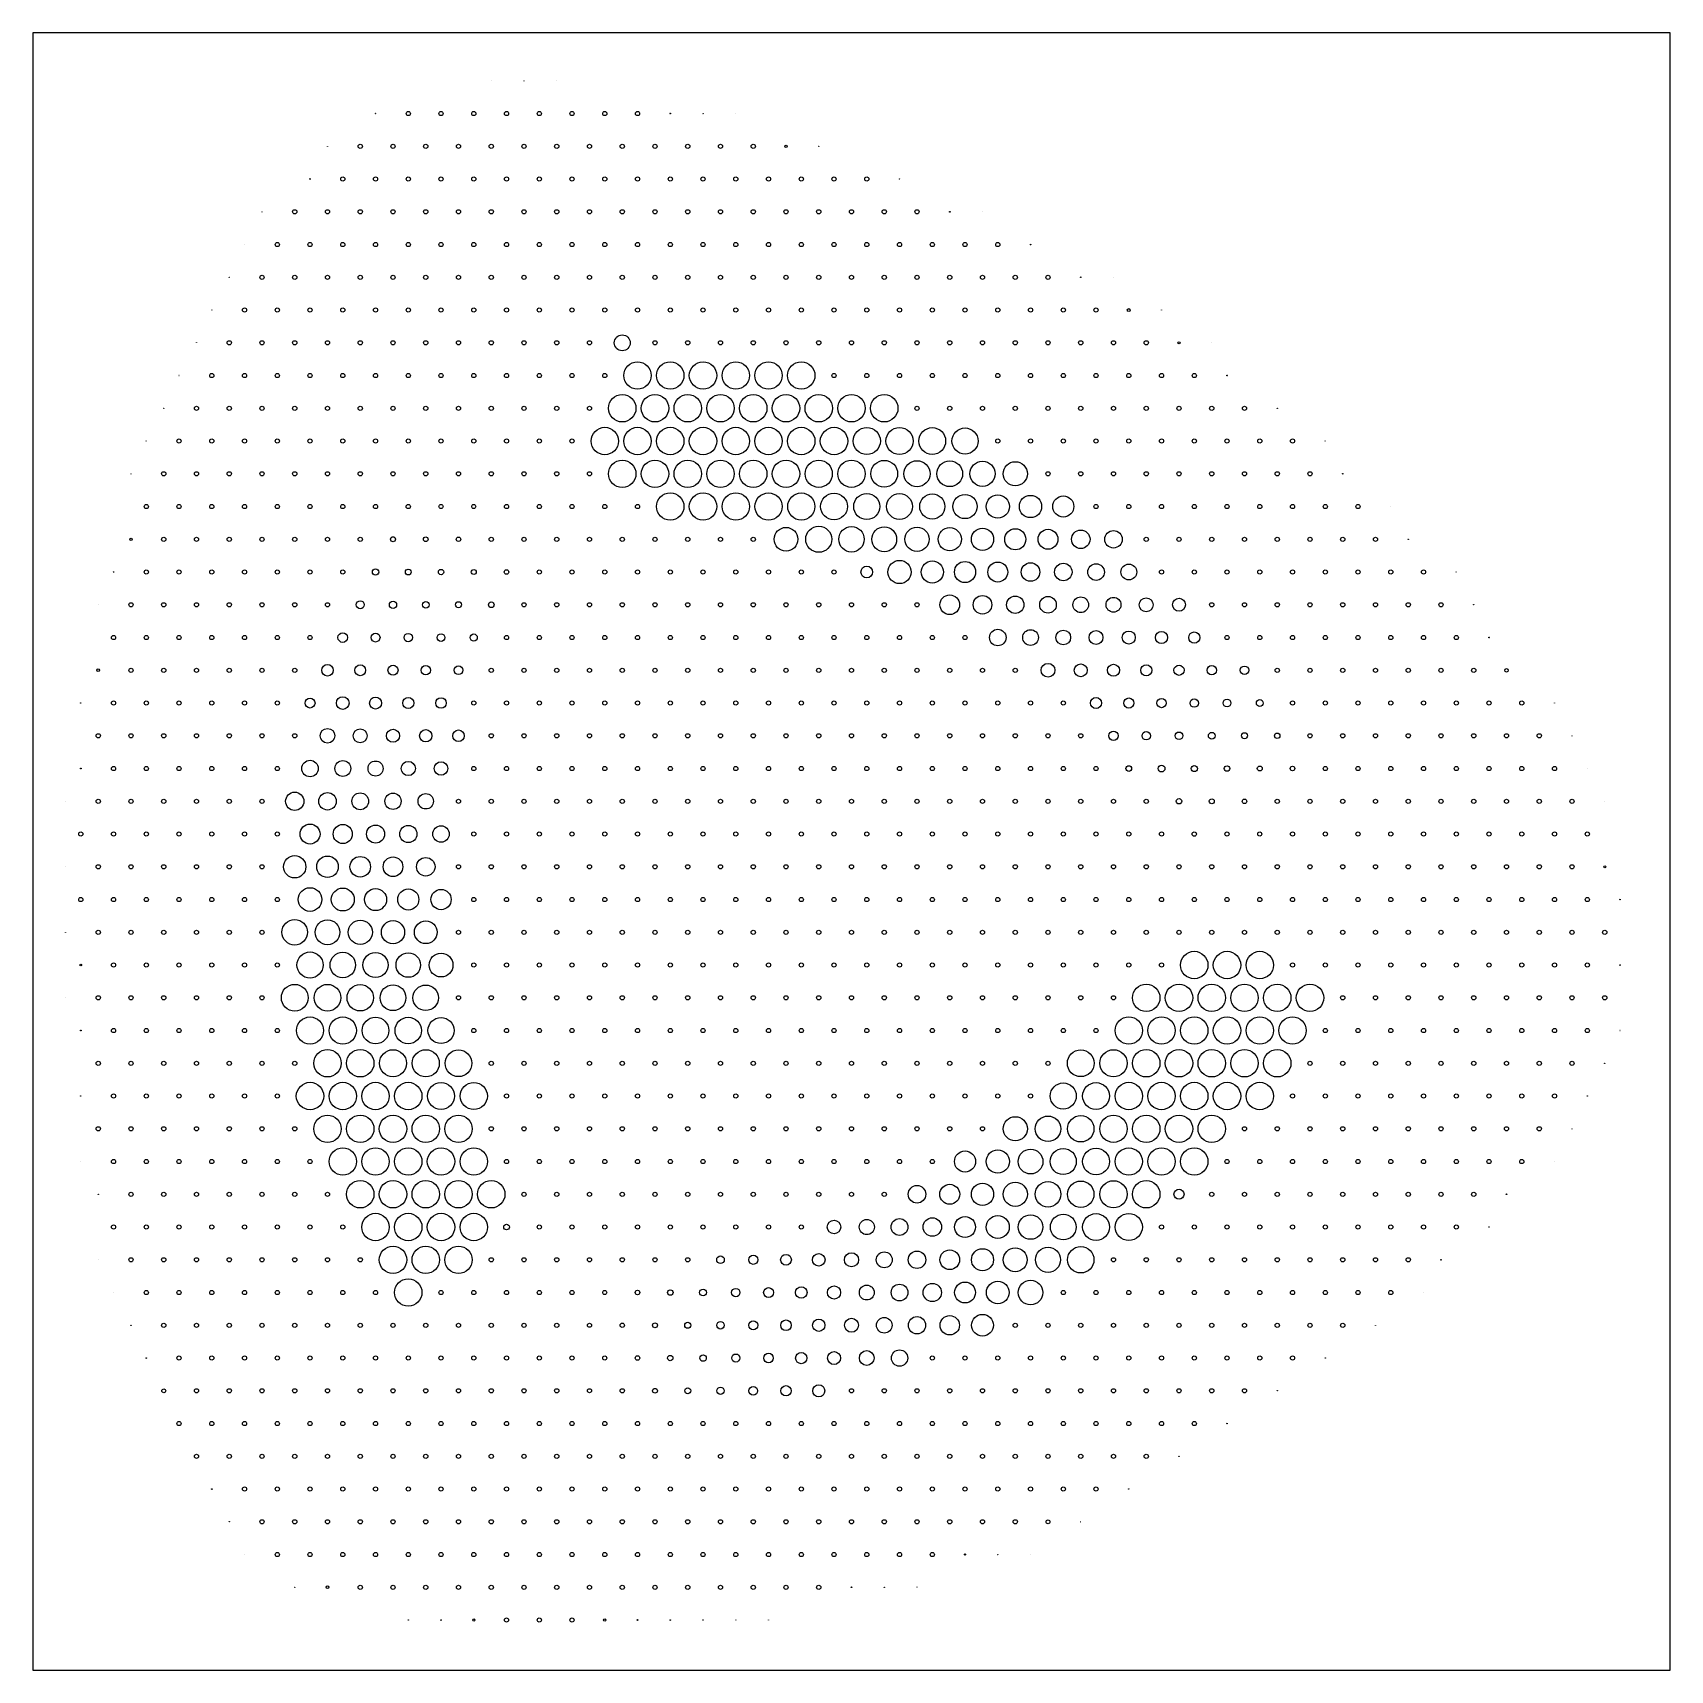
# Model space of a CAD drawing. Extents: x 0 to 85, y 0 to 85.
import ezdxf

# ---------------------------------------------------------------- set-up
doc = ezdxf.new("R2010")
doc.units = 0

msp = doc.modelspace()

# ---------------------------------------------------------------- linework, layer by layer
msp.add_polyline3d([(0, 0, 0), (85, 0, 0), (85, 85, 0), (0, 85, 0)], close=True)
for centre, radius in [((23.8, 82.507), 0.00279), ((25.5, 82.507), 0.00279), ((27.2, 82.507), 0.00279), ((17.793, 80.807), 0.00836), ((19.493, 80.807), 0.109), ((21.193, 80.807), 0.109), ((22.893, 80.807), 0.109), ((24.593, 80.807), 0.109), ((26.293, 80.807), 0.109), ((27.993, 80.807), 0.109), ((29.693, 80.807), 0.109), ((31.393, 80.807), 0.109), ((33.093, 80.807), 0.0195), ((34.793, 80.807), 0.00836), ((36.493, 80.807), 0.00279), ((15.3, 79.107), 0.00557), ((17, 79.107), 0.109), ((18.7, 79.107), 0.109), ((20.4, 79.107), 0.109), ((22.1, 79.107), 0.109), ((23.8, 79.107), 0.109), ((25.5, 79.107), 0.109), ((27.2, 79.107), 0.109), ((28.9, 79.107), 0.109), ((30.6, 79.107), 0.109), ((32.3, 79.107), 0.109), ((34, 79.107), 0.109), ((35.7, 79.107), 0.109), ((37.4, 79.107), 0.109), ((39.1, 79.107), 0.0641), ((40.8, 79.107), 0.00557), ((14.393, 77.407), 0.0195), ((16.093, 77.407), 0.109), ((17.793, 77.407), 0.109), ((19.493, 77.407), 0.109), ((21.193, 77.407), 0.109), ((22.893, 77.407), 0.109), ((24.593, 77.407), 0.109), ((26.293, 77.407), 0.109), ((27.993, 77.407), 0.109), ((29.693, 77.407), 0.109), ((31.393, 77.407), 0.109), ((33.093, 77.407), 0.109), ((34.793, 77.407), 0.109), ((36.493, 77.407), 0.109), ((38.193, 77.407), 0.109), ((39.893, 77.407), 0.109), ((41.593, 77.407), 0.109), ((43.293, 77.407), 0.109), ((44.993, 77.407), 0.00836), ((11.9, 75.707), 0.00279), ((13.6, 75.707), 0.109), ((15.3, 75.707), 0.109), ((17, 75.707), 0.109), ((18.7, 75.707), 0.109), ((20.4, 75.707), 0.109), ((22.1, 75.707), 0.109), ((23.8, 75.707), 0.109), ((25.5, 75.707), 0.109), ((27.2, 75.707), 0.109), ((28.9, 75.707), 0.109), ((30.6, 75.707), 0.109), ((32.3, 75.707), 0.109), ((34, 75.707), 0.109), ((35.7, 75.707), 0.109), ((37.4, 75.707), 0.109), ((39.1, 75.707), 0.109), ((40.8, 75.707), 0.109), ((42.5, 75.707), 0.109), ((44.2, 75.707), 0.109), ((45.9, 75.707), 0.109), ((47.6, 75.707), 0.0195), ((49.3, 75.707), 0.00279), ((10.993, 74.007), 0.00279), ((12.693, 74.007), 0.109), ((14.393, 74.007), 0.109), ((16.093, 74.007), 0.109), ((17.793, 74.007), 0.109), ((19.493, 74.007), 0.109), ((21.193, 74.007), 0.109), ((22.893, 74.007), 0.109), ((24.593, 74.007), 0.109), ((26.293, 74.007), 0.109), ((27.993, 74.007), 0.109), ((29.693, 74.007), 0.109), ((31.393, 74.007), 0.109), ((33.093, 74.007), 0.109), ((34.793, 74.007), 0.109), ((36.493, 74.007), 0.109), ((38.193, 74.007), 0.109), ((39.893, 74.007), 0.109), ((41.593, 74.007), 0.109), ((43.293, 74.007), 0.109), ((44.993, 74.007), 0.109), ((46.693, 74.007), 0.109), ((48.393, 74.007), 0.109), ((50.093, 74.007), 0.109), ((51.793, 74.007), 0.0111), ((10.2, 72.307), 0.00557), ((11.9, 72.307), 0.109), ((13.6, 72.307), 0.109), ((15.3, 72.307), 0.109), ((17, 72.307), 0.109), ((18.7, 72.307), 0.109), ((20.4, 72.307), 0.109), ((22.1, 72.307), 0.109), ((23.8, 72.307), 0.109), ((25.5, 72.307), 0.109), ((27.2, 72.307), 0.109), ((28.9, 72.307), 0.109), ((30.6, 72.307), 0.109), ((32.3, 72.307), 0.109), ((34, 72.307), 0.109), ((35.7, 72.307), 0.109), ((37.4, 72.307), 0.109), ((39.1, 72.307), 0.109), ((40.8, 72.307), 0.109), ((42.5, 72.307), 0.109), ((44.2, 72.307), 0.109), ((45.9, 72.307), 0.109), ((47.6, 72.307), 0.109), ((49.3, 72.307), 0.109), ((51, 72.307), 0.109), ((52.7, 72.307), 0.109), ((54.4, 72.307), 0.0167), ((56.1, 72.307), 0.00279), ((9.293, 70.607), 0.00557), ((10.993, 70.607), 0.109), ((12.693, 70.607), 0.109), ((14.393, 70.607), 0.109), ((16.093, 70.607), 0.109), ((17.793, 70.607), 0.109), ((19.493, 70.607), 0.109), ((21.193, 70.607), 0.109), ((22.893, 70.607), 0.109), ((24.593, 70.607), 0.109), ((26.293, 70.607), 0.109), ((27.993, 70.607), 0.109), ((29.693, 70.607), 0.109), ((31.393, 70.607), 0.109), ((33.093, 70.607), 0.109), ((34.793, 70.607), 0.109), ((36.493, 70.607), 0.109), ((38.193, 70.607), 0.109), ((39.893, 70.607), 0.109), ((41.593, 70.607), 0.109), ((43.293, 70.607), 0.109), ((44.993, 70.607), 0.109), ((46.693, 70.607), 0.109), ((48.393, 70.607), 0.109), ((50.093, 70.607), 0.109), ((51.793, 70.607), 0.109), ((53.493, 70.607), 0.109), ((55.193, 70.607), 0.109), ((56.893, 70.607), 0.0752), ((58.593, 70.607), 0.00279), ((8.5, 68.907), 0.00836), ((10.2, 68.907), 0.109), ((11.9, 68.907), 0.109), ((13.6, 68.907), 0.109), ((15.3, 68.907), 0.109), ((17, 68.907), 0.109), ((18.7, 68.907), 0.109), ((20.4, 68.907), 0.109), ((22.1, 68.907), 0.109), ((23.8, 68.907), 0.109), ((25.5, 68.907), 0.109), ((27.2, 68.907), 0.109), ((28.9, 68.907), 0.109), ((30.6, 68.907), 0.412), ((32.3, 68.907), 0.109), ((34, 68.907), 0.109), ((35.7, 68.907), 0.109), ((37.4, 68.907), 0.109), ((39.1, 68.907), 0.109), ((40.8, 68.907), 0.109), ((42.5, 68.907), 0.109), ((44.2, 68.907), 0.109), ((45.9, 68.907), 0.109), ((47.6, 68.907), 0.109), ((49.3, 68.907), 0.109), ((51, 68.907), 0.109), ((52.7, 68.907), 0.109), ((54.4, 68.907), 0.109), ((56.1, 68.907), 0.109), ((57.8, 68.907), 0.109), ((59.5, 68.907), 0.053), ((61.2, 68.907), 0.00279), ((7.593, 67.207), 0.00557), ((9.293, 67.207), 0.109), ((10.993, 67.207), 0.109), ((12.693, 67.207), 0.109), ((14.393, 67.207), 0.109), ((16.093, 67.207), 0.109), ((17.793, 67.207), 0.109), ((19.493, 67.207), 0.109), ((21.193, 67.207), 0.109), ((22.893, 67.207), 0.109), ((24.593, 67.207), 0.109), ((26.293, 67.207), 0.109), ((27.993, 67.207), 0.109), ((29.693, 67.207), 0.109), ((31.393, 67.207), 0.711), ((33.093, 67.207), 0.711), ((34.793, 67.207), 0.711), ((36.493, 67.207), 0.711), ((38.193, 67.207), 0.711), ((39.893, 67.207), 0.711), ((41.593, 67.207), 0.109), ((43.293, 67.207), 0.109), ((44.993, 67.207), 0.109), ((46.693, 67.207), 0.109), ((48.393, 67.207), 0.109), ((50.093, 67.207), 0.109), ((51.793, 67.207), 0.109), ((53.493, 67.207), 0.109), ((55.193, 67.207), 0.109), ((56.893, 67.207), 0.109), ((58.593, 67.207), 0.109), ((60.293, 67.207), 0.109), ((61.993, 67.207), 0.0167), ((6.8, 65.507), 0.00557), ((8.5, 65.507), 0.109), ((10.2, 65.507), 0.109), ((11.9, 65.507), 0.109), ((13.6, 65.507), 0.109), ((15.3, 65.507), 0.109), ((17, 65.507), 0.109), ((18.7, 65.507), 0.109), ((20.4, 65.507), 0.109), ((22.1, 65.507), 0.109), ((23.8, 65.507), 0.109), ((25.5, 65.507), 0.109), ((27.2, 65.507), 0.109), ((28.9, 65.507), 0.109), ((30.6, 65.507), 0.711), ((32.3, 65.507), 0.711), ((34, 65.507), 0.711), ((35.7, 65.507), 0.711), ((37.4, 65.507), 0.711), ((39.1, 65.507), 0.711), ((40.8, 65.507), 0.711), ((42.5, 65.507), 0.711), ((44.2, 65.507), 0.711), ((45.9, 65.507), 0.109), ((47.6, 65.507), 0.109), ((49.3, 65.507), 0.109), ((51, 65.507), 0.109), ((52.7, 65.507), 0.109), ((54.4, 65.507), 0.109), ((56.1, 65.507), 0.109), ((57.8, 65.507), 0.109), ((59.5, 65.507), 0.109), ((61.2, 65.507), 0.109), ((62.9, 65.507), 0.109), ((64.6, 65.507), 0.00836), ((5.893, 63.807), 0.00279), ((7.593, 63.807), 0.109), ((9.293, 63.807), 0.109), ((10.993, 63.807), 0.109), ((12.693, 63.807), 0.109), ((14.393, 63.807), 0.109), ((16.093, 63.807), 0.109), ((17.793, 63.807), 0.109), ((19.493, 63.807), 0.109), ((21.193, 63.807), 0.109), ((22.893, 63.807), 0.109), ((24.593, 63.807), 0.109), ((26.293, 63.807), 0.109), ((27.993, 63.807), 0.109), ((29.693, 63.807), 0.711), ((31.393, 63.807), 0.711), ((33.093, 63.807), 0.711), ((34.793, 63.807), 0.711), ((36.493, 63.807), 0.711), ((38.193, 63.807), 0.711), ((39.893, 63.807), 0.711), ((41.593, 63.807), 0.711), ((43.293, 63.807), 0.705), ((44.993, 63.807), 0.705), ((46.693, 63.807), 0.695), ((48.393, 63.807), 0.677), ((50.093, 63.807), 0.109), ((51.793, 63.807), 0.109), ((53.493, 63.807), 0.109), ((55.193, 63.807), 0.109), ((56.893, 63.807), 0.109), ((58.593, 63.807), 0.109), ((60.293, 63.807), 0.109), ((61.993, 63.807), 0.109), ((63.693, 63.807), 0.109), ((65.393, 63.807), 0.109), ((67.093, 63.807), 0.00279), ((5.1, 62.107), 0.00279), ((6.8, 62.107), 0.109), ((8.5, 62.107), 0.109), ((10.2, 62.107), 0.109), ((11.9, 62.107), 0.109), ((13.6, 62.107), 0.109), ((15.3, 62.107), 0.109), ((17, 62.107), 0.109), ((18.7, 62.107), 0.109), ((20.4, 62.107), 0.109), ((22.1, 62.107), 0.109), ((23.8, 62.107), 0.109), ((25.5, 62.107), 0.109), ((27.2, 62.107), 0.109), ((28.9, 62.107), 0.109), ((30.6, 62.107), 0.711), ((32.3, 62.107), 0.711), ((34, 62.107), 0.711), ((35.7, 62.107), 0.711), ((37.4, 62.107), 0.711), ((39.1, 62.107), 0.711), ((40.8, 62.107), 0.705), ((42.5, 62.107), 0.705), ((44.2, 62.107), 0.695), ((45.9, 62.107), 0.677), ((47.6, 62.107), 0.669), ((49.3, 62.107), 0.652), ((51, 62.107), 0.628), ((52.7, 62.107), 0.109), ((54.4, 62.107), 0.109), ((56.1, 62.107), 0.109), ((57.8, 62.107), 0.109), ((59.5, 62.107), 0.109), ((61.2, 62.107), 0.109), ((62.9, 62.107), 0.109), ((64.6, 62.107), 0.109), ((66.3, 62.107), 0.109), ((68, 62.107), 0.0139), ((5.893, 60.407), 0.109), ((7.593, 60.407), 0.109), ((9.293, 60.407), 0.109), ((10.993, 60.407), 0.109), ((12.693, 60.407), 0.109), ((14.393, 60.407), 0.109), ((16.093, 60.407), 0.109), ((17.793, 60.407), 0.109), ((19.493, 60.407), 0.11), ((21.193, 60.407), 0.106), ((22.893, 60.407), 0.106), ((24.593, 60.407), 0.109), ((26.293, 60.407), 0.109), ((27.993, 60.407), 0.109), ((29.693, 60.407), 0.109), ((31.393, 60.407), 0.109), ((33.093, 60.407), 0.711), ((34.793, 60.407), 0.711), ((36.493, 60.407), 0.711), ((38.193, 60.407), 0.705), ((39.893, 60.407), 0.705), ((41.593, 60.407), 0.695), ((43.293, 60.407), 0.677), ((44.993, 60.407), 0.669), ((46.693, 60.407), 0.652), ((48.393, 60.407), 0.628), ((50.093, 60.407), 0.603), ((51.793, 60.407), 0.578), ((53.493, 60.407), 0.548), ((55.193, 60.407), 0.109), ((56.893, 60.407), 0.109), ((58.593, 60.407), 0.109), ((60.293, 60.407), 0.109), ((61.993, 60.407), 0.109), ((63.693, 60.407), 0.109), ((65.393, 60.407), 0.109), ((67.093, 60.407), 0.109), ((68.793, 60.407), 0.109), ((70.493, 60.407), 0.00557), ((5.1, 58.707), 0.0557), ((6.8, 58.707), 0.109), ((8.5, 58.707), 0.109), ((10.2, 58.707), 0.109), ((11.9, 58.707), 0.109), ((13.6, 58.707), 0.109), ((15.3, 58.707), 0.109), ((17, 58.707), 0.109), ((18.7, 58.707), 0.13), ((20.4, 58.707), 0.12), ((22.1, 58.707), 0.113), ((23.8, 58.707), 0.109), ((25.5, 58.707), 0.109), ((27.2, 58.707), 0.109), ((28.9, 58.707), 0.109), ((30.6, 58.707), 0.109), ((32.3, 58.707), 0.109), ((34, 58.707), 0.109), ((35.7, 58.707), 0.109), ((37.4, 58.707), 0.109), ((39.1, 58.707), 0.616), ((40.8, 58.707), 0.677), ((42.5, 58.707), 0.662), ((44.2, 58.707), 0.644), ((45.9, 58.707), 0.628), ((47.6, 58.707), 0.603), ((49.3, 58.707), 0.578), ((51, 58.707), 0.548), ((52.7, 58.707), 0.518), ((54.4, 58.707), 0.481), ((56.1, 58.707), 0.453), ((57.8, 58.707), 0.109), ((59.5, 58.707), 0.109), ((61.2, 58.707), 0.109), ((62.9, 58.707), 0.109), ((64.6, 58.707), 0.109), ((66.3, 58.707), 0.109), ((68, 58.707), 0.109), ((69.7, 58.707), 0.109), ((71.4, 58.707), 0.0139), ((4.193, 57.007), 0.0111), ((5.893, 57.007), 0.109), ((7.593, 57.007), 0.109), ((9.293, 57.007), 0.109), ((10.993, 57.007), 0.109), ((12.693, 57.007), 0.109), ((14.393, 57.007), 0.109), ((16.093, 57.007), 0.109), ((17.793, 57.007), 0.164), ((19.493, 57.007), 0.15), ((21.193, 57.007), 0.138), ((22.893, 57.007), 0.127), ((24.593, 57.007), 0.117), ((26.293, 57.007), 0.109), ((27.993, 57.007), 0.109), ((29.693, 57.007), 0.109), ((31.393, 57.007), 0.109), ((33.093, 57.007), 0.109), ((34.793, 57.007), 0.109), ((36.493, 57.007), 0.109), ((38.193, 57.007), 0.109), ((39.893, 57.007), 0.109), ((41.593, 57.007), 0.109), ((43.293, 57.007), 0.304), ((44.993, 57.007), 0.603), ((46.693, 57.007), 0.578), ((48.393, 57.007), 0.548), ((50.093, 57.007), 0.518), ((51.793, 57.007), 0.481), ((53.493, 57.007), 0.453), ((55.193, 57.007), 0.432), ((56.893, 57.007), 0.411), ((58.593, 57.007), 0.109), ((60.293, 57.007), 0.109), ((61.993, 57.007), 0.109), ((63.693, 57.007), 0.109), ((65.393, 57.007), 0.109), ((67.093, 57.007), 0.109), ((68.793, 57.007), 0.109), ((70.493, 57.007), 0.109), ((72.193, 57.007), 0.109), ((73.893, 57.007), 0.00279), ((3.4, 55.307), 0.00279), ((5.1, 55.307), 0.109), ((6.8, 55.307), 0.109), ((8.5, 55.307), 0.109), ((10.2, 55.307), 0.109), ((11.9, 55.307), 0.109), ((13.6, 55.307), 0.109), ((15.3, 55.307), 0.109), ((17, 55.307), 0.205), ((18.7, 55.307), 0.19), ((20.4, 55.307), 0.171), ((22.1, 55.307), 0.159), ((23.8, 55.307), 0.145), ((25.5, 55.307), 0.109), ((27.2, 55.307), 0.109), ((28.9, 55.307), 0.109), ((30.6, 55.307), 0.109), ((32.3, 55.307), 0.109), ((34, 55.307), 0.109), ((35.7, 55.307), 0.109), ((37.4, 55.307), 0.109), ((39.1, 55.307), 0.109), ((40.8, 55.307), 0.109), ((42.5, 55.307), 0.109), ((44.2, 55.307), 0.109), ((45.9, 55.307), 0.109), ((47.6, 55.307), 0.511), ((49.3, 55.307), 0.481), ((51, 55.307), 0.449), ((52.7, 55.307), 0.432), ((54.4, 55.307), 0.407), ((56.1, 55.307), 0.386), ((57.8, 55.307), 0.361), ((59.5, 55.307), 0.337), ((61.2, 55.307), 0.109), ((62.9, 55.307), 0.109), ((64.6, 55.307), 0.109), ((66.3, 55.307), 0.109), ((68, 55.307), 0.109), ((69.7, 55.307), 0.109), ((71.4, 55.307), 0.109), ((73.1, 55.307), 0.109), ((74.8, 55.307), 0.00836), ((4.193, 53.607), 0.109), ((5.893, 53.607), 0.109), ((7.593, 53.607), 0.109), ((9.293, 53.607), 0.109), ((10.993, 53.607), 0.109), ((12.693, 53.607), 0.109), ((14.393, 53.607), 0.109), ((16.093, 53.607), 0.252), ((17.793, 53.607), 0.233), ((19.493, 53.607), 0.217), ((21.193, 53.607), 0.198), ((22.893, 53.607), 0.184), ((24.593, 53.607), 0.109), ((26.293, 53.607), 0.109), ((27.993, 53.607), 0.109), ((29.693, 53.607), 0.109), ((31.393, 53.607), 0.109), ((33.093, 53.607), 0.109), ((34.793, 53.607), 0.109), ((36.493, 53.607), 0.109), ((38.193, 53.607), 0.109), ((39.893, 53.607), 0.109), ((41.593, 53.607), 0.109), ((43.293, 53.607), 0.109), ((44.993, 53.607), 0.109), ((46.693, 53.607), 0.109), ((48.393, 53.607), 0.109), ((50.093, 53.607), 0.428), ((51.793, 53.607), 0.407), ((53.493, 53.607), 0.383), ((55.193, 53.607), 0.361), ((56.893, 53.607), 0.337), ((58.593, 53.607), 0.314), ((60.293, 53.607), 0.291), ((61.993, 53.607), 0.109), ((63.693, 53.607), 0.109), ((65.393, 53.607), 0.109), ((67.093, 53.607), 0.109), ((68.793, 53.607), 0.109), ((70.493, 53.607), 0.109), ((72.193, 53.607), 0.109), ((73.893, 53.607), 0.109), ((75.593, 53.607), 0.0167), ((3.4, 51.907), 0.0697), ((5.1, 51.907), 0.109), ((6.8, 51.907), 0.109), ((8.5, 51.907), 0.109), ((10.2, 51.907), 0.109), ((11.9, 51.907), 0.109), ((13.6, 51.907), 0.109), ((15.3, 51.907), 0.301), ((17, 51.907), 0.281), ((18.7, 51.907), 0.261), ((20.4, 51.907), 0.244), ((22.1, 51.907), 0.226), ((23.8, 51.907), 0.109), ((25.5, 51.907), 0.109), ((27.2, 51.907), 0.109), ((28.9, 51.907), 0.109), ((30.6, 51.907), 0.109), ((32.3, 51.907), 0.109), ((34, 51.907), 0.109), ((35.7, 51.907), 0.109), ((37.4, 51.907), 0.109), ((39.1, 51.907), 0.109), ((40.8, 51.907), 0.109), ((42.5, 51.907), 0.109), ((44.2, 51.907), 0.109), ((45.9, 51.907), 0.109), ((47.6, 51.907), 0.109), ((49.3, 51.907), 0.109), ((51, 51.907), 0.109), ((52.7, 51.907), 0.358), ((54.4, 51.907), 0.334), ((56.1, 51.907), 0.311), ((57.8, 51.907), 0.288), ((59.5, 51.907), 0.263), ((61.2, 51.907), 0.241), ((62.9, 51.907), 0.22), ((64.6, 51.907), 0.109), ((66.3, 51.907), 0.109), ((68, 51.907), 0.109), ((69.7, 51.907), 0.109), ((71.4, 51.907), 0.109), ((73.1, 51.907), 0.109), ((74.8, 51.907), 0.109), ((76.5, 51.907), 0.092), ((2.493, 50.207), 0.00836), ((4.193, 50.207), 0.109), ((5.893, 50.207), 0.109), ((7.593, 50.207), 0.109), ((9.293, 50.207), 0.109), ((10.993, 50.207), 0.109), ((12.693, 50.207), 0.109), ((14.393, 50.207), 0.259), ((16.093, 50.207), 0.33), ((17.793, 50.207), 0.311), ((19.493, 50.207), 0.291), ((21.193, 50.207), 0.273), ((22.893, 50.207), 0.109), ((24.593, 50.207), 0.109), ((26.293, 50.207), 0.109), ((27.993, 50.207), 0.109), ((29.693, 50.207), 0.109), ((31.393, 50.207), 0.109), ((33.093, 50.207), 0.109), ((34.793, 50.207), 0.109), ((36.493, 50.207), 0.109), ((38.193, 50.207), 0.109), ((39.893, 50.207), 0.109), ((41.593, 50.207), 0.109), ((43.293, 50.207), 0.109), ((44.993, 50.207), 0.109), ((46.693, 50.207), 0.109), ((48.393, 50.207), 0.109), ((50.093, 50.207), 0.109), ((51.793, 50.207), 0.109), ((53.493, 50.207), 0.109), ((55.193, 50.207), 0.288), ((56.893, 50.207), 0.263), ((58.593, 50.207), 0.241), ((60.293, 50.207), 0.22), ((61.993, 50.207), 0.198), ((63.693, 50.207), 0.178), ((65.393, 50.207), 0.109), ((67.093, 50.207), 0.109), ((68.793, 50.207), 0.109), ((70.493, 50.207), 0.109), ((72.193, 50.207), 0.109), ((73.893, 50.207), 0.109), ((75.593, 50.207), 0.109), ((77.293, 50.207), 0.109), ((78.993, 50.207), 0.00279), ((3.4, 48.507), 0.109), ((5.1, 48.507), 0.109), ((6.8, 48.507), 0.109), ((8.5, 48.507), 0.109), ((10.2, 48.507), 0.109), ((11.9, 48.507), 0.109), ((13.6, 48.507), 0.109), ((15.3, 48.507), 0.38), ((17, 48.507), 0.361), ((18.7, 48.507), 0.34), ((20.4, 48.507), 0.323), ((22.1, 48.507), 0.301), ((23.8, 48.507), 0.109), ((25.5, 48.507), 0.109), ((27.2, 48.507), 0.109), ((28.9, 48.507), 0.109), ((30.6, 48.507), 0.109), ((32.3, 48.507), 0.109), ((34, 48.507), 0.109), ((35.7, 48.507), 0.109), ((37.4, 48.507), 0.109), ((39.1, 48.507), 0.109), ((40.8, 48.507), 0.109), ((42.5, 48.507), 0.109), ((44.2, 48.507), 0.109), ((45.9, 48.507), 0.109), ((47.6, 48.507), 0.109), ((49.3, 48.507), 0.109), ((51, 48.507), 0.109), ((52.7, 48.507), 0.109), ((54.4, 48.507), 0.109), ((56.1, 48.507), 0.24), ((57.8, 48.507), 0.217), ((59.5, 48.507), 0.196), ((61.2, 48.507), 0.177), ((62.9, 48.507), 0.159), ((64.6, 48.507), 0.142), ((66.3, 48.507), 0.109), ((68, 48.507), 0.109), ((69.7, 48.507), 0.109), ((71.4, 48.507), 0.109), ((73.1, 48.507), 0.109), ((74.8, 48.507), 0.109), ((76.5, 48.507), 0.109), ((78.2, 48.507), 0.109), ((79.9, 48.507), 0.00279), ((2.493, 46.807), 0.0167), ((4.193, 46.807), 0.109), ((5.893, 46.807), 0.109), ((7.593, 46.807), 0.109), ((9.293, 46.807), 0.109), ((10.993, 46.807), 0.109), ((12.693, 46.807), 0.109), ((14.393, 46.807), 0.428), ((16.093, 46.807), 0.411), ((17.793, 46.807), 0.39), ((19.493, 46.807), 0.369), ((21.193, 46.807), 0.351), ((22.893, 46.807), 0.109), ((24.593, 46.807), 0.109), ((26.293, 46.807), 0.109), ((27.993, 46.807), 0.109), ((29.693, 46.807), 0.109), ((31.393, 46.807), 0.109), ((33.093, 46.807), 0.109), ((34.793, 46.807), 0.109), ((36.493, 46.807), 0.109), ((38.193, 46.807), 0.109), ((39.893, 46.807), 0.109), ((41.593, 46.807), 0.109), ((43.293, 46.807), 0.109), ((44.993, 46.807), 0.109), ((46.693, 46.807), 0.109), ((48.393, 46.807), 0.109), ((50.093, 46.807), 0.109), ((51.793, 46.807), 0.109), ((53.493, 46.807), 0.109), ((55.193, 46.807), 0.109), ((56.893, 46.807), 0.146), ((58.593, 46.807), 0.177), ((60.293, 46.807), 0.159), ((61.993, 46.807), 0.141), ((63.693, 46.807), 0.127), ((65.393, 46.807), 0.116), ((67.093, 46.807), 0.109), ((68.793, 46.807), 0.109), ((70.493, 46.807), 0.109), ((72.193, 46.807), 0.109), ((73.893, 46.807), 0.109), ((75.593, 46.807), 0.109), ((77.293, 46.807), 0.109), ((78.993, 46.807), 0.109), ((80.693, 46.807), 0.00279), ((1.7, 45.107), 0.00279), ((3.4, 45.107), 0.109), ((5.1, 45.107), 0.109), ((6.8, 45.107), 0.109), ((8.5, 45.107), 0.109), ((10.2, 45.107), 0.109), ((11.9, 45.107), 0.109), ((13.6, 45.107), 0.474), ((15.3, 45.107), 0.453), ((17, 45.107), 0.436), ((18.7, 45.107), 0.421), ((20.4, 45.107), 0.4), ((22.1, 45.107), 0.109), ((23.8, 45.107), 0.109), ((25.5, 45.107), 0.109), ((27.2, 45.107), 0.109), ((28.9, 45.107), 0.109), ((30.6, 45.107), 0.109), ((32.3, 45.107), 0.109), ((34, 45.107), 0.109), ((35.7, 45.107), 0.109), ((37.4, 45.107), 0.109), ((39.1, 45.107), 0.109), ((40.8, 45.107), 0.109), ((42.5, 45.107), 0.109), ((44.2, 45.107), 0.109), ((45.9, 45.107), 0.109), ((47.6, 45.107), 0.109), ((49.3, 45.107), 0.109), ((51, 45.107), 0.109), ((52.7, 45.107), 0.109), ((54.4, 45.107), 0.109), ((56.1, 45.107), 0.109), ((57.8, 45.107), 0.109), ((59.5, 45.107), 0.139), ((61.2, 45.107), 0.127), ((62.9, 45.107), 0.116), ((64.6, 45.107), 0.109), ((66.3, 45.107), 0.109), ((68, 45.107), 0.109), ((69.7, 45.107), 0.109), ((71.4, 45.107), 0.109), ((73.1, 45.107), 0.109), ((74.8, 45.107), 0.109), ((76.5, 45.107), 0.109), ((78.2, 45.107), 0.109), ((79.9, 45.107), 0.109), ((81.6, 45.107), 0.00279), ((2.493, 43.407), 0.109), ((4.193, 43.407), 0.109), ((5.893, 43.407), 0.109), ((7.593, 43.407), 0.109), ((9.293, 43.407), 0.109), ((10.993, 43.407), 0.109), ((12.693, 43.407), 0.109), ((14.393, 43.407), 0.518), ((16.093, 43.407), 0.496), ((17.793, 43.407), 0.468), ((19.493, 43.407), 0.446), ((21.193, 43.407), 0.428), ((22.893, 43.407), 0.109), ((24.593, 43.407), 0.109), ((26.293, 43.407), 0.109), ((27.993, 43.407), 0.109), ((29.693, 43.407), 0.109), ((31.393, 43.407), 0.109), ((33.093, 43.407), 0.109), ((34.793, 43.407), 0.109), ((36.493, 43.407), 0.109), ((38.193, 43.407), 0.109), ((39.893, 43.407), 0.109), ((41.593, 43.407), 0.109), ((43.293, 43.407), 0.109), ((44.993, 43.407), 0.109), ((46.693, 43.407), 0.109), ((48.393, 43.407), 0.109), ((50.093, 43.407), 0.109), ((51.793, 43.407), 0.109), ((53.493, 43.407), 0.109), ((55.193, 43.407), 0.109), ((56.893, 43.407), 0.109), ((58.593, 43.407), 0.109), ((60.293, 43.407), 0.114), ((61.993, 43.407), 0.109), ((63.693, 43.407), 0.106), ((65.393, 43.407), 0.109), ((67.093, 43.407), 0.109), ((68.793, 43.407), 0.109), ((70.493, 43.407), 0.109), ((72.193, 43.407), 0.109), ((73.893, 43.407), 0.109), ((75.593, 43.407), 0.109), ((77.293, 43.407), 0.109), ((78.993, 43.407), 0.109), ((80.693, 43.407), 0.109), ((1.7, 41.707), 0.00557), ((3.4, 41.707), 0.109), ((5.1, 41.707), 0.109), ((6.8, 41.707), 0.109), ((8.5, 41.707), 0.109), ((10.2, 41.707), 0.109), ((11.9, 41.707), 0.109), ((13.6, 41.707), 0.578), ((15.3, 41.707), 0.557), ((17, 41.707), 0.534), ((18.7, 41.707), 0.511), ((20.4, 41.707), 0.481), ((22.1, 41.707), 0.109), ((23.8, 41.707), 0.109), ((25.5, 41.707), 0.109), ((27.2, 41.707), 0.109), ((28.9, 41.707), 0.109), ((30.6, 41.707), 0.109), ((32.3, 41.707), 0.109), ((34, 41.707), 0.109), ((35.7, 41.707), 0.109), ((37.4, 41.707), 0.109), ((39.1, 41.707), 0.109), ((40.8, 41.707), 0.109), ((42.5, 41.707), 0.109), ((44.2, 41.707), 0.109), ((45.9, 41.707), 0.109), ((47.6, 41.707), 0.109), ((49.3, 41.707), 0.109), ((51, 41.707), 0.109), ((52.7, 41.707), 0.109), ((54.4, 41.707), 0.109), ((56.1, 41.707), 0.109), ((57.8, 41.707), 0.109), ((59.5, 41.707), 0.109), ((61.2, 41.707), 0.109), ((62.9, 41.707), 0.109), ((64.6, 41.707), 0.109), ((66.3, 41.707), 0.109), ((68, 41.707), 0.109), ((69.7, 41.707), 0.109), ((71.4, 41.707), 0.109), ((73.1, 41.707), 0.109), ((74.8, 41.707), 0.109), ((76.5, 41.707), 0.109), ((78.2, 41.707), 0.109), ((79.9, 41.707), 0.109), ((81.6, 41.707), 0.053), ((2.493, 40.007), 0.109), ((4.193, 40.007), 0.109), ((5.893, 40.007), 0.109), ((7.593, 40.007), 0.109), ((9.293, 40.007), 0.109), ((10.993, 40.007), 0.109), ((12.693, 40.007), 0.109), ((14.393, 40.007), 0.613), ((16.093, 40.007), 0.595), ((17.793, 40.007), 0.573), ((19.493, 40.007), 0.548), ((21.193, 40.007), 0.527), ((22.893, 40.007), 0.109), ((24.593, 40.007), 0.109), ((26.293, 40.007), 0.109), ((27.993, 40.007), 0.109), ((29.693, 40.007), 0.109), ((31.393, 40.007), 0.109), ((33.093, 40.007), 0.109), ((34.793, 40.007), 0.109), ((36.493, 40.007), 0.109), ((38.193, 40.007), 0.109), ((39.893, 40.007), 0.109), ((41.593, 40.007), 0.109), ((43.293, 40.007), 0.109), ((44.993, 40.007), 0.109), ((46.693, 40.007), 0.109), ((48.393, 40.007), 0.109), ((50.093, 40.007), 0.109), ((51.793, 40.007), 0.109), ((53.493, 40.007), 0.109), ((55.193, 40.007), 0.109), ((56.893, 40.007), 0.109), ((58.593, 40.007), 0.109), ((60.293, 40.007), 0.109), ((61.993, 40.007), 0.109), ((63.693, 40.007), 0.109), ((65.393, 40.007), 0.109), ((67.093, 40.007), 0.109), ((68.793, 40.007), 0.109), ((70.493, 40.007), 0.109), ((72.193, 40.007), 0.109), ((73.893, 40.007), 0.109), ((75.593, 40.007), 0.109), ((77.293, 40.007), 0.109), ((78.993, 40.007), 0.109), ((80.693, 40.007), 0.109), ((82.393, 40.007), 0.0111), ((1.7, 38.307), 0.00557), ((3.4, 38.307), 0.109), ((5.1, 38.307), 0.109), ((6.8, 38.307), 0.109), ((8.5, 38.307), 0.109), ((10.2, 38.307), 0.109), ((11.9, 38.307), 0.109), ((13.6, 38.307), 0.662), ((15.3, 38.307), 0.644), ((17, 38.307), 0.628), ((18.7, 38.307), 0.603), ((20.4, 38.307), 0.589), ((22.1, 38.307), 0.109), ((23.8, 38.307), 0.109), ((25.5, 38.307), 0.109), ((27.2, 38.307), 0.109), ((28.9, 38.307), 0.109), ((30.6, 38.307), 0.109), ((32.3, 38.307), 0.109), ((34, 38.307), 0.109), ((35.7, 38.307), 0.109), ((37.4, 38.307), 0.109), ((39.1, 38.307), 0.109), ((40.8, 38.307), 0.109), ((42.5, 38.307), 0.109), ((44.2, 38.307), 0.109), ((45.9, 38.307), 0.109), ((47.6, 38.307), 0.109), ((49.3, 38.307), 0.109), ((51, 38.307), 0.109), ((52.7, 38.307), 0.109), ((54.4, 38.307), 0.109), ((56.1, 38.307), 0.109), ((57.8, 38.307), 0.109), ((59.5, 38.307), 0.109), ((61.2, 38.307), 0.109), ((62.9, 38.307), 0.109), ((64.6, 38.307), 0.109), ((66.3, 38.307), 0.109), ((68, 38.307), 0.109), ((69.7, 38.307), 0.109), ((71.4, 38.307), 0.109), ((73.1, 38.307), 0.109), ((74.8, 38.307), 0.109), ((76.5, 38.307), 0.109), ((78.2, 38.307), 0.109), ((79.9, 38.307), 0.109), ((81.6, 38.307), 0.109), ((2.493, 36.607), 0.0418), ((4.193, 36.607), 0.109), ((5.893, 36.607), 0.109), ((7.593, 36.607), 0.109), ((9.293, 36.607), 0.109), ((10.993, 36.607), 0.109), ((12.693, 36.607), 0.109), ((14.393, 36.607), 0.677), ((16.093, 36.607), 0.662), ((17.793, 36.607), 0.652), ((19.493, 36.607), 0.637), ((21.193, 36.607), 0.619), ((22.893, 36.607), 0.109), ((24.593, 36.607), 0.109), ((26.293, 36.607), 0.109), ((27.993, 36.607), 0.109), ((29.693, 36.607), 0.109), ((31.393, 36.607), 0.109), ((33.093, 36.607), 0.109), ((34.793, 36.607), 0.109), ((36.493, 36.607), 0.109), ((38.193, 36.607), 0.109), ((39.893, 36.607), 0.109), ((41.593, 36.607), 0.109), ((43.293, 36.607), 0.109), ((44.993, 36.607), 0.109), ((46.693, 36.607), 0.109), ((48.393, 36.607), 0.109), ((50.093, 36.607), 0.109), ((51.793, 36.607), 0.109), ((53.493, 36.607), 0.109), ((55.193, 36.607), 0.109), ((56.893, 36.607), 0.109), ((58.593, 36.607), 0.109), ((60.293, 36.607), 0.711), ((61.993, 36.607), 0.711), ((63.693, 36.607), 0.711), ((65.393, 36.607), 0.109), ((67.093, 36.607), 0.109), ((68.793, 36.607), 0.109), ((70.493, 36.607), 0.109), ((72.193, 36.607), 0.109), ((73.893, 36.607), 0.109), ((75.593, 36.607), 0.109), ((77.293, 36.607), 0.109), ((78.993, 36.607), 0.109), ((80.693, 36.607), 0.109), ((82.393, 36.607), 0.0167), ((1.7, 34.907), 0.00279), ((3.4, 34.907), 0.109), ((5.1, 34.907), 0.109), ((6.8, 34.907), 0.109), ((8.5, 34.907), 0.109), ((10.2, 34.907), 0.109), ((11.9, 34.907), 0.109), ((13.6, 34.907), 0.695), ((15.3, 34.907), 0.695), ((17, 34.907), 0.686), ((18.7, 34.907), 0.669), ((20.4, 34.907), 0.662), ((22.1, 34.907), 0.109), ((23.8, 34.907), 0.109), ((25.5, 34.907), 0.109), ((27.2, 34.907), 0.109), ((28.9, 34.907), 0.109), ((30.6, 34.907), 0.109), ((32.3, 34.907), 0.109), ((34, 34.907), 0.109), ((35.7, 34.907), 0.109), ((37.4, 34.907), 0.109), ((39.1, 34.907), 0.109), ((40.8, 34.907), 0.109), ((42.5, 34.907), 0.109), ((44.2, 34.907), 0.109), ((45.9, 34.907), 0.109), ((47.6, 34.907), 0.109), ((49.3, 34.907), 0.109), ((51, 34.907), 0.109), ((52.7, 34.907), 0.109), ((54.4, 34.907), 0.109), ((56.1, 34.907), 0.109), ((57.8, 34.907), 0.711), ((59.5, 34.907), 0.711), ((61.2, 34.907), 0.711), ((62.9, 34.907), 0.711), ((64.6, 34.907), 0.711), ((66.3, 34.907), 0.711), ((68, 34.907), 0.109), ((69.7, 34.907), 0.109), ((71.4, 34.907), 0.109), ((73.1, 34.907), 0.109), ((74.8, 34.907), 0.109), ((76.5, 34.907), 0.109), ((78.2, 34.907), 0.109), ((79.9, 34.907), 0.109), ((81.6, 34.907), 0.109), ((2.493, 33.207), 0.0167), ((4.193, 33.207), 0.109), ((5.893, 33.207), 0.109), ((7.593, 33.207), 0.109), ((9.293, 33.207), 0.109), ((10.993, 33.207), 0.109), ((12.693, 33.207), 0.109), ((14.393, 33.207), 0.705), ((16.093, 33.207), 0.705), ((17.793, 33.207), 0.695), ((19.493, 33.207), 0.686), ((21.193, 33.207), 0.677), ((22.893, 33.207), 0.109), ((24.593, 33.207), 0.109), ((26.293, 33.207), 0.109), ((27.993, 33.207), 0.109), ((29.693, 33.207), 0.109), ((31.393, 33.207), 0.109), ((33.093, 33.207), 0.109), ((34.793, 33.207), 0.109), ((36.493, 33.207), 0.109), ((38.193, 33.207), 0.109), ((39.893, 33.207), 0.109), ((41.593, 33.207), 0.109), ((43.293, 33.207), 0.109), ((44.993, 33.207), 0.109), ((46.693, 33.207), 0.109), ((48.393, 33.207), 0.109), ((50.093, 33.207), 0.109), ((51.793, 33.207), 0.109), ((53.493, 33.207), 0.109), ((55.193, 33.207), 0.109), ((56.893, 33.207), 0.711), ((58.593, 33.207), 0.711), ((60.293, 33.207), 0.711), ((61.993, 33.207), 0.711), ((63.693, 33.207), 0.711), ((65.393, 33.207), 0.711), ((67.093, 33.207), 0.109), ((68.793, 33.207), 0.109), ((70.493, 33.207), 0.109), ((72.193, 33.207), 0.109), ((73.893, 33.207), 0.109), ((75.593, 33.207), 0.109), ((77.293, 33.207), 0.109), ((78.993, 33.207), 0.109), ((80.693, 33.207), 0.109), ((82.393, 33.207), 0.00557), ((3.4, 31.507), 0.109), ((5.1, 31.507), 0.109), ((6.8, 31.507), 0.109), ((8.5, 31.507), 0.109), ((10.2, 31.507), 0.109), ((11.9, 31.507), 0.109), ((13.6, 31.507), 0.109), ((15.3, 31.507), 0.711), ((17, 31.507), 0.711), ((18.7, 31.507), 0.705), ((20.4, 31.507), 0.705), ((22.1, 31.507), 0.695), ((23.8, 31.507), 0.109), ((25.5, 31.507), 0.109), ((27.2, 31.507), 0.109), ((28.9, 31.507), 0.109), ((30.6, 31.507), 0.109), ((32.3, 31.507), 0.109), ((34, 31.507), 0.109), ((35.7, 31.507), 0.109), ((37.4, 31.507), 0.109), ((39.1, 31.507), 0.109), ((40.8, 31.507), 0.109), ((42.5, 31.507), 0.109), ((44.2, 31.507), 0.109), ((45.9, 31.507), 0.109), ((47.6, 31.507), 0.109), ((49.3, 31.507), 0.109), ((51, 31.507), 0.109), ((52.7, 31.507), 0.109), ((54.4, 31.507), 0.695), ((56.1, 31.507), 0.705), ((57.8, 31.507), 0.711), ((59.5, 31.507), 0.711), ((61.2, 31.507), 0.711), ((62.9, 31.507), 0.711), ((64.6, 31.507), 0.711), ((66.3, 31.507), 0.109), ((68, 31.507), 0.109), ((69.7, 31.507), 0.109), ((71.4, 31.507), 0.109), ((73.1, 31.507), 0.109), ((74.8, 31.507), 0.109), ((76.5, 31.507), 0.109), ((78.2, 31.507), 0.109), ((79.9, 31.507), 0.109), ((81.6, 31.507), 0.00836), ((2.493, 29.807), 0.00836), ((4.193, 29.807), 0.109), ((5.893, 29.807), 0.109), ((7.593, 29.807), 0.109), ((9.293, 29.807), 0.109), ((10.993, 29.807), 0.109), ((12.693, 29.807), 0.109), ((14.393, 29.807), 0.711), ((16.093, 29.807), 0.711), ((17.793, 29.807), 0.711), ((19.493, 29.807), 0.711), ((21.193, 29.807), 0.705), ((22.893, 29.807), 0.705), ((24.593, 29.807), 0.109), ((26.293, 29.807), 0.109), ((27.993, 29.807), 0.109), ((29.693, 29.807), 0.109), ((31.393, 29.807), 0.109), ((33.093, 29.807), 0.109), ((34.793, 29.807), 0.109), ((36.493, 29.807), 0.109), ((38.193, 29.807), 0.109), ((39.893, 29.807), 0.109), ((41.593, 29.807), 0.109), ((43.293, 29.807), 0.109), ((44.993, 29.807), 0.109), ((46.693, 29.807), 0.109), ((48.393, 29.807), 0.109), ((50.093, 29.807), 0.109), ((51.793, 29.807), 0.109), ((53.493, 29.807), 0.677), ((55.193, 29.807), 0.695), ((56.893, 29.807), 0.711), ((58.593, 29.807), 0.711), ((60.293, 29.807), 0.711), ((61.993, 29.807), 0.711), ((63.693, 29.807), 0.711), ((65.393, 29.807), 0.109), ((67.093, 29.807), 0.109), ((68.793, 29.807), 0.109), ((70.493, 29.807), 0.109), ((72.193, 29.807), 0.109), ((73.893, 29.807), 0.109), ((75.593, 29.807), 0.109), ((77.293, 29.807), 0.109), ((78.993, 29.807), 0.109), ((80.693, 29.807), 0.0111), ((3.4, 28.107), 0.109), ((5.1, 28.107), 0.109), ((6.8, 28.107), 0.109), ((8.5, 28.107), 0.109), ((10.2, 28.107), 0.109), ((11.9, 28.107), 0.109), ((13.6, 28.107), 0.109), ((15.3, 28.107), 0.711), ((17, 28.107), 0.711), ((18.7, 28.107), 0.711), ((20.4, 28.107), 0.711), ((22.1, 28.107), 0.711), ((23.8, 28.107), 0.109), ((25.5, 28.107), 0.109), ((27.2, 28.107), 0.109), ((28.9, 28.107), 0.109), ((30.6, 28.107), 0.109), ((32.3, 28.107), 0.109), ((34, 28.107), 0.109), ((35.7, 28.107), 0.109), ((37.4, 28.107), 0.109), ((39.1, 28.107), 0.109), ((40.8, 28.107), 0.109), ((42.5, 28.107), 0.109), ((44.2, 28.107), 0.109), ((45.9, 28.107), 0.109), ((47.6, 28.107), 0.109), ((49.3, 28.107), 0.109), ((51, 28.107), 0.628), ((52.7, 28.107), 0.662), ((54.4, 28.107), 0.686), ((56.1, 28.107), 0.705), ((57.8, 28.107), 0.711), ((59.5, 28.107), 0.711), ((61.2, 28.107), 0.711), ((62.9, 28.107), 0.109), ((64.6, 28.107), 0.109), ((66.3, 28.107), 0.109), ((68, 28.107), 0.109), ((69.7, 28.107), 0.109), ((71.4, 28.107), 0.109), ((73.1, 28.107), 0.109), ((74.8, 28.107), 0.109), ((76.5, 28.107), 0.109), ((78.2, 28.107), 0.109), ((79.9, 28.107), 0.00557), ((2.493, 26.407), 0.00279), ((4.193, 26.407), 0.109), ((5.893, 26.407), 0.109), ((7.593, 26.407), 0.109), ((9.293, 26.407), 0.109), ((10.993, 26.407), 0.109), ((12.693, 26.407), 0.109), ((14.393, 26.407), 0.109), ((16.093, 26.407), 0.711), ((17.793, 26.407), 0.711), ((19.493, 26.407), 0.711), ((21.193, 26.407), 0.711), ((22.893, 26.407), 0.711), ((24.593, 26.407), 0.109), ((26.293, 26.407), 0.109), ((27.993, 26.407), 0.109), ((29.693, 26.407), 0.109), ((31.393, 26.407), 0.109), ((33.093, 26.407), 0.109), ((34.793, 26.407), 0.109), ((36.493, 26.407), 0.109), ((38.193, 26.407), 0.109), ((39.893, 26.407), 0.109), ((41.593, 26.407), 0.109), ((43.293, 26.407), 0.109), ((44.993, 26.407), 0.109), ((46.693, 26.407), 0.109), ((48.393, 26.407), 0.548), ((50.093, 26.407), 0.603), ((51.793, 26.407), 0.644), ((53.493, 26.407), 0.677), ((55.193, 26.407), 0.695), ((56.893, 26.407), 0.705), ((58.593, 26.407), 0.711), ((60.293, 26.407), 0.711), ((61.993, 26.407), 0.109), ((63.693, 26.407), 0.109), ((65.393, 26.407), 0.109), ((67.093, 26.407), 0.109), ((68.793, 26.407), 0.109), ((70.493, 26.407), 0.109), ((72.193, 26.407), 0.109), ((73.893, 26.407), 0.109), ((75.593, 26.407), 0.109), ((77.293, 26.407), 0.109), ((78.993, 26.407), 0.00279), ((3.4, 24.707), 0.0111), ((5.1, 24.707), 0.109), ((6.8, 24.707), 0.109), ((8.5, 24.707), 0.109), ((10.2, 24.707), 0.109), ((11.9, 24.707), 0.109), ((13.6, 24.707), 0.109), ((15.3, 24.707), 0.109), ((17, 24.707), 0.711), ((18.7, 24.707), 0.711), ((20.4, 24.707), 0.711), ((22.1, 24.707), 0.711), ((23.8, 24.707), 0.711), ((25.5, 24.707), 0.109), ((27.2, 24.707), 0.109), ((28.9, 24.707), 0.109), ((30.6, 24.707), 0.109), ((32.3, 24.707), 0.109), ((34, 24.707), 0.109), ((35.7, 24.707), 0.109), ((37.4, 24.707), 0.109), ((39.1, 24.707), 0.109), ((40.8, 24.707), 0.109), ((42.5, 24.707), 0.109), ((44.2, 24.707), 0.109), ((45.9, 24.707), 0.457), ((47.6, 24.707), 0.518), ((49.3, 24.707), 0.578), ((51, 24.707), 0.628), ((52.7, 24.707), 0.662), ((54.4, 24.707), 0.686), ((56.1, 24.707), 0.705), ((57.8, 24.707), 0.711), ((59.5, 24.707), 0.262), ((61.2, 24.707), 0.109), ((62.9, 24.707), 0.109), ((64.6, 24.707), 0.109), ((66.3, 24.707), 0.109), ((68, 24.707), 0.109), ((69.7, 24.707), 0.109), ((71.4, 24.707), 0.109), ((73.1, 24.707), 0.109), ((74.8, 24.707), 0.109), ((76.5, 24.707), 0.0195), ((4.193, 23.007), 0.109), ((5.893, 23.007), 0.109), ((7.593, 23.007), 0.109), ((9.293, 23.007), 0.109), ((10.993, 23.007), 0.109), ((12.693, 23.007), 0.109), ((14.393, 23.007), 0.109), ((16.093, 23.007), 0.109), ((17.793, 23.007), 0.711), ((19.493, 23.007), 0.711), ((21.193, 23.007), 0.711), ((22.893, 23.007), 0.711), ((24.593, 23.007), 0.148), ((26.293, 23.007), 0.109), ((27.993, 23.007), 0.109), ((29.693, 23.007), 0.109), ((31.393, 23.007), 0.109), ((33.093, 23.007), 0.109), ((34.793, 23.007), 0.109), ((36.493, 23.007), 0.109), ((38.193, 23.007), 0.109), ((39.893, 23.007), 0.109), ((41.593, 23.007), 0.348), ((43.293, 23.007), 0.393), ((44.993, 23.007), 0.436), ((46.693, 23.007), 0.481), ((48.393, 23.007), 0.542), ((50.093, 23.007), 0.595), ((51.793, 23.007), 0.637), ((53.493, 23.007), 0.669), ((55.193, 23.007), 0.695), ((56.893, 23.007), 0.705), ((58.593, 23.007), 0.109), ((60.293, 23.007), 0.109), ((61.993, 23.007), 0.109), ((63.693, 23.007), 0.109), ((65.393, 23.007), 0.109), ((67.093, 23.007), 0.109), ((68.793, 23.007), 0.109), ((70.493, 23.007), 0.109), ((72.193, 23.007), 0.109), ((73.893, 23.007), 0.109), ((75.593, 23.007), 0.00557), ((3.4, 21.307), 0.00279), ((5.1, 21.307), 0.109), ((6.8, 21.307), 0.109), ((8.5, 21.307), 0.109), ((10.2, 21.307), 0.109), ((11.9, 21.307), 0.109), ((13.6, 21.307), 0.109), ((15.3, 21.307), 0.109), ((17, 21.307), 0.109), ((18.7, 21.307), 0.711), ((20.4, 21.307), 0.711), ((22.1, 21.307), 0.711), ((23.8, 21.307), 0.109), ((25.5, 21.307), 0.109), ((27.2, 21.307), 0.109), ((28.9, 21.307), 0.109), ((30.6, 21.307), 0.109), ((32.3, 21.307), 0.109), ((34, 21.307), 0.109), ((35.7, 21.307), 0.198), ((37.4, 21.307), 0.237), ((39.1, 21.307), 0.281), ((40.8, 21.307), 0.325), ((42.5, 21.307), 0.369), ((44.2, 21.307), 0.412), ((45.9, 21.307), 0.453), ((47.6, 21.307), 0.511), ((49.3, 21.307), 0.573), ((51, 21.307), 0.619), ((52.7, 21.307), 0.652), ((54.4, 21.307), 0.686), ((56.1, 21.307), 0.109), ((57.8, 21.307), 0.109), ((59.5, 21.307), 0.109), ((61.2, 21.307), 0.109), ((62.9, 21.307), 0.109), ((64.6, 21.307), 0.109), ((66.3, 21.307), 0.109), ((68, 21.307), 0.109), ((69.7, 21.307), 0.109), ((71.4, 21.307), 0.109), ((73.1, 21.307), 0.0167), ((4.193, 19.607), 0.00557), ((5.893, 19.607), 0.109), ((7.593, 19.607), 0.109), ((9.293, 19.607), 0.109), ((10.993, 19.607), 0.109), ((12.693, 19.607), 0.109), ((14.393, 19.607), 0.109), ((16.093, 19.607), 0.109), ((17.793, 19.607), 0.109), ((19.493, 19.607), 0.711), ((21.193, 19.607), 0.109), ((22.893, 19.607), 0.109), ((24.593, 19.607), 0.109), ((26.293, 19.607), 0.109), ((27.993, 19.607), 0.109), ((29.693, 19.607), 0.106), ((31.393, 19.607), 0.118), ((33.093, 19.607), 0.142), ((34.793, 19.607), 0.176), ((36.493, 19.607), 0.215), ((38.193, 19.607), 0.255), ((39.893, 19.607), 0.298), ((41.593, 19.607), 0.341), ((43.293, 19.607), 0.386), ((44.993, 19.607), 0.432), ((46.693, 19.607), 0.474), ((48.393, 19.607), 0.542), ((50.093, 19.607), 0.589), ((51.793, 19.607), 0.637), ((53.493, 19.607), 0.109), ((55.193, 19.607), 0.109), ((56.893, 19.607), 0.109), ((58.593, 19.607), 0.109), ((60.293, 19.607), 0.109), ((61.993, 19.607), 0.109), ((63.693, 19.607), 0.109), ((65.393, 19.607), 0.109), ((67.093, 19.607), 0.109), ((68.793, 19.607), 0.109), ((70.493, 19.607), 0.109), ((72.193, 19.607), 0.00279), ((5.1, 17.907), 0.0111), ((6.8, 17.907), 0.109), ((8.5, 17.907), 0.109), ((10.2, 17.907), 0.109), ((11.9, 17.907), 0.109), ((13.6, 17.907), 0.109), ((15.3, 17.907), 0.109), ((17, 17.907), 0.109), ((18.7, 17.907), 0.109), ((20.4, 17.907), 0.109), ((22.1, 17.907), 0.109), ((23.8, 17.907), 0.109), ((25.5, 17.907), 0.109), ((27.2, 17.907), 0.109), ((28.9, 17.907), 0.106), ((30.6, 17.907), 0.11), ((32.3, 17.907), 0.127), ((34, 17.907), 0.156), ((35.7, 17.907), 0.194), ((37.4, 17.907), 0.231), ((39.1, 17.907), 0.276), ((40.8, 17.907), 0.32), ((42.5, 17.907), 0.362), ((44.2, 17.907), 0.407), ((45.9, 17.907), 0.449), ((47.6, 17.907), 0.503), ((49.3, 17.907), 0.564), ((51, 17.907), 0.109), ((52.7, 17.907), 0.109), ((54.4, 17.907), 0.109), ((56.1, 17.907), 0.109), ((57.8, 17.907), 0.109), ((59.5, 17.907), 0.109), ((61.2, 17.907), 0.109), ((62.9, 17.907), 0.109), ((64.6, 17.907), 0.109), ((66.3, 17.907), 0.109), ((68, 17.907), 0.109), ((69.7, 17.907), 0.00557), ((5.893, 16.207), 0.0167), ((7.593, 16.207), 0.109), ((9.293, 16.207), 0.109), ((10.993, 16.207), 0.109), ((12.693, 16.207), 0.109), ((14.393, 16.207), 0.109), ((16.093, 16.207), 0.109), ((17.793, 16.207), 0.109), ((19.493, 16.207), 0.109), ((21.193, 16.207), 0.109), ((22.893, 16.207), 0.109), ((24.593, 16.207), 0.109), ((26.293, 16.207), 0.109), ((27.993, 16.207), 0.109), ((29.693, 16.207), 0.106), ((31.393, 16.207), 0.116), ((33.093, 16.207), 0.138), ((34.793, 16.207), 0.17), ((36.493, 16.207), 0.209), ((38.193, 16.207), 0.248), ((39.893, 16.207), 0.293), ((41.593, 16.207), 0.337), ((43.293, 16.207), 0.383), ((44.993, 16.207), 0.424), ((46.693, 16.207), 0.109), ((48.393, 16.207), 0.109), ((50.093, 16.207), 0.109), ((51.793, 16.207), 0.109), ((53.493, 16.207), 0.109), ((55.193, 16.207), 0.109), ((56.893, 16.207), 0.109), ((58.593, 16.207), 0.109), ((60.293, 16.207), 0.109), ((61.993, 16.207), 0.109), ((63.693, 16.207), 0.109), ((65.393, 16.207), 0.109), ((67.093, 16.207), 0.0111), ((6.8, 14.507), 0.1), ((8.5, 14.507), 0.109), ((10.2, 14.507), 0.109), ((11.9, 14.507), 0.109), ((13.6, 14.507), 0.109), ((15.3, 14.507), 0.109), ((17, 14.507), 0.109), ((18.7, 14.507), 0.109), ((20.4, 14.507), 0.109), ((22.1, 14.507), 0.109), ((23.8, 14.507), 0.109), ((25.5, 14.507), 0.109), ((27.2, 14.507), 0.109), ((28.9, 14.507), 0.106), ((30.6, 14.507), 0.109), ((32.3, 14.507), 0.124), ((34, 14.507), 0.153), ((35.7, 14.507), 0.187), ((37.4, 14.507), 0.227), ((39.1, 14.507), 0.268), ((40.8, 14.507), 0.314), ((42.5, 14.507), 0.109), ((44.2, 14.507), 0.109), ((45.9, 14.507), 0.109), ((47.6, 14.507), 0.109), ((49.3, 14.507), 0.109), ((51, 14.507), 0.109), ((52.7, 14.507), 0.109), ((54.4, 14.507), 0.109), ((56.1, 14.507), 0.109), ((57.8, 14.507), 0.109), ((59.5, 14.507), 0.109), ((61.2, 14.507), 0.109), ((62.9, 14.507), 0.109), ((64.6, 14.507), 0.0111), ((7.593, 12.807), 0.109), ((9.293, 12.807), 0.109), ((10.993, 12.807), 0.109), ((12.693, 12.807), 0.109), ((14.393, 12.807), 0.109), ((16.093, 12.807), 0.109), ((17.793, 12.807), 0.109), ((19.493, 12.807), 0.109), ((21.193, 12.807), 0.109), ((22.893, 12.807), 0.109), ((24.593, 12.807), 0.109), ((26.293, 12.807), 0.109), ((27.993, 12.807), 0.109), ((29.693, 12.807), 0.109), ((31.393, 12.807), 0.109), ((33.093, 12.807), 0.109), ((34.793, 12.807), 0.109), ((36.493, 12.807), 0.109), ((38.193, 12.807), 0.109), ((39.893, 12.807), 0.109), ((41.593, 12.807), 0.109), ((43.293, 12.807), 0.109), ((44.993, 12.807), 0.109), ((46.693, 12.807), 0.109), ((48.393, 12.807), 0.109), ((50.093, 12.807), 0.109), ((51.793, 12.807), 0.109), ((53.493, 12.807), 0.109), ((55.193, 12.807), 0.109), ((56.893, 12.807), 0.109), ((58.593, 12.807), 0.109), ((60.293, 12.807), 0.109), ((61.993, 12.807), 0.0139), ((8.5, 11.107), 0.109), ((10.2, 11.107), 0.109), ((11.9, 11.107), 0.109), ((13.6, 11.107), 0.109), ((15.3, 11.107), 0.109), ((17, 11.107), 0.109), ((18.7, 11.107), 0.109), ((20.4, 11.107), 0.109), ((22.1, 11.107), 0.109), ((23.8, 11.107), 0.109), ((25.5, 11.107), 0.109), ((27.2, 11.107), 0.109), ((28.9, 11.107), 0.109), ((30.6, 11.107), 0.109), ((32.3, 11.107), 0.109), ((34, 11.107), 0.109), ((35.7, 11.107), 0.109), ((37.4, 11.107), 0.109), ((39.1, 11.107), 0.109), ((40.8, 11.107), 0.109), ((42.5, 11.107), 0.109), ((44.2, 11.107), 0.109), ((45.9, 11.107), 0.109), ((47.6, 11.107), 0.109), ((49.3, 11.107), 0.109), ((51, 11.107), 0.109), ((52.7, 11.107), 0.109), ((54.4, 11.107), 0.109), ((56.1, 11.107), 0.109), ((57.8, 11.107), 0.109), ((59.5, 11.107), 0.0111), ((9.293, 9.407), 0.0167), ((10.993, 9.407), 0.109), ((12.693, 9.407), 0.109), ((14.393, 9.407), 0.109), ((16.093, 9.407), 0.109), ((17.793, 9.407), 0.109), ((19.493, 9.407), 0.109), ((21.193, 9.407), 0.109), ((22.893, 9.407), 0.109), ((24.593, 9.407), 0.109), ((26.293, 9.407), 0.109), ((27.993, 9.407), 0.109), ((29.693, 9.407), 0.109), ((31.393, 9.407), 0.109), ((33.093, 9.407), 0.109), ((34.793, 9.407), 0.109), ((36.493, 9.407), 0.109), ((38.193, 9.407), 0.109), ((39.893, 9.407), 0.109), ((41.593, 9.407), 0.109), ((43.293, 9.407), 0.109), ((44.993, 9.407), 0.109), ((46.693, 9.407), 0.109), ((48.393, 9.407), 0.109), ((50.093, 9.407), 0.109), ((51.793, 9.407), 0.109), ((53.493, 9.407), 0.109), ((55.193, 9.407), 0.109), ((56.893, 9.407), 0.0139), ((10.2, 7.707), 0.00836), ((11.9, 7.707), 0.109), ((13.6, 7.707), 0.109), ((15.3, 7.707), 0.109), ((17, 7.707), 0.109), ((18.7, 7.707), 0.109), ((20.4, 7.707), 0.109), ((22.1, 7.707), 0.109), ((23.8, 7.707), 0.109), ((25.5, 7.707), 0.109), ((27.2, 7.707), 0.109), ((28.9, 7.707), 0.109), ((30.6, 7.707), 0.109), ((32.3, 7.707), 0.109), ((34, 7.707), 0.109), ((35.7, 7.707), 0.109), ((37.4, 7.707), 0.109), ((39.1, 7.707), 0.109), ((40.8, 7.707), 0.109), ((42.5, 7.707), 0.109), ((44.2, 7.707), 0.109), ((45.9, 7.707), 0.109), ((47.6, 7.707), 0.109), ((49.3, 7.707), 0.109), ((51, 7.707), 0.109), ((52.7, 7.707), 0.1), ((54.4, 7.707), 0.00557), ((10.993, 6.007), 0.00279), ((12.693, 6.007), 0.109), ((14.393, 6.007), 0.109), ((16.093, 6.007), 0.109), ((17.793, 6.007), 0.109), ((19.493, 6.007), 0.109), ((21.193, 6.007), 0.109), ((22.893, 6.007), 0.109), ((24.593, 6.007), 0.109), ((26.293, 6.007), 0.109), ((27.993, 6.007), 0.109), ((29.693, 6.007), 0.109), ((31.393, 6.007), 0.109), ((33.093, 6.007), 0.109), ((34.793, 6.007), 0.109), ((36.493, 6.007), 0.109), ((38.193, 6.007), 0.109), ((39.893, 6.007), 0.109), ((41.593, 6.007), 0.109), ((43.293, 6.007), 0.109), ((44.993, 6.007), 0.109), ((46.693, 6.007), 0.109), ((48.393, 6.007), 0.0307), ((50.093, 6.007), 0.00836), ((51.793, 6.007), 0.00279), ((13.6, 4.307), 0.00557), ((15.3, 4.307), 0.0697), ((17, 4.307), 0.109), ((18.7, 4.307), 0.109), ((20.4, 4.307), 0.109), ((22.1, 4.307), 0.109), ((23.8, 4.307), 0.109), ((25.5, 4.307), 0.109), ((27.2, 4.307), 0.109), ((28.9, 4.307), 0.109), ((30.6, 4.307), 0.109), ((32.3, 4.307), 0.109), ((34, 4.307), 0.109), ((35.7, 4.307), 0.109), ((37.4, 4.307), 0.109), ((39.1, 4.307), 0.109), ((40.8, 4.307), 0.109), ((42.5, 4.307), 0.0195), ((44.2, 4.307), 0.0111), ((45.9, 4.307), 0.00279), ((19.493, 2.607), 0.0111), ((21.193, 2.607), 0.0167), ((22.893, 2.607), 0.0557), ((24.593, 2.607), 0.106), ((26.293, 2.607), 0.109), ((27.993, 2.607), 0.109), ((29.693, 2.607), 0.0613), ((31.393, 2.607), 0.0195), ((33.093, 2.607), 0.0167), ((34.793, 2.607), 0.0111), ((36.493, 2.607), 0.00557), ((38.193, 2.607), 0.00279)]:
    msp.add_circle(centre, radius)

doc.saveas('drawing.dxf')
